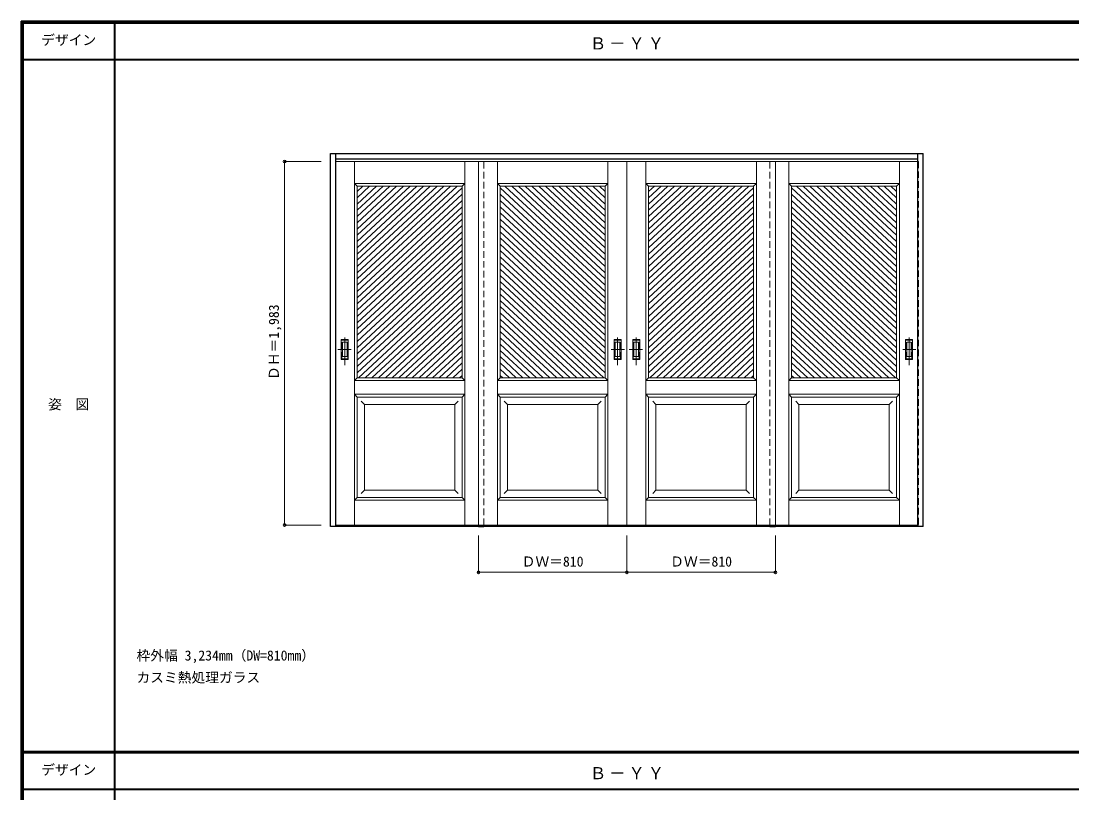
# Model space of a CAD drawing. Units: millimetres, scale not verified. Extents: x -6000 to 5700, y -4307 to 4175.
# Drawn here: x -6000 to -267, y -36 to 4175 of the extents above; entities that cross this region are included whole.
import ezdxf
from ezdxf.enums import TextEntityAlignment as Align

# ---------------------------------------------------------------- set-up
doc = ezdxf.new("R2010")
doc.units = ezdxf.units.MM
doc.header["$LTSCALE"] = 30
doc.header["$PDMODE"] = 32
doc.header["$PDSIZE"] = 15
doc.linetypes.add('CHAIN1', pattern=[8, 5, -1, 1, -1])
doc.linetypes.add('DASHED1', pattern=[1.8, 1.2, -0.6])
for name, color, linetype, lineweight in [('0-2_扉', 7, 'Continuous', 18), ('0-4_枠', 3, 'Continuous', 25), ('0-6_引手', 7, 'Continuous', 18), ('0-A_文字', 7, 'Continuous', 18), ('0-B_寸法', 7, 'Continuous', 9), ('0-C_ハッチ', 4, 'Continuous', 9), ('F-1_枠', 6, 'Continuous', 40), ('F-A_文字', 7, 'Continuous', 18)]:
    doc.layers.add(name, color=color, linetype=linetype, lineweight=lineweight)
doc.styles.add('ＭＳ ゴシック', font='')
doc.styles.get('ＭＳ ゴシック').set_extended_font_data('MS Gothic')

msp = doc.modelspace()

# ---------------------------------------------------------------- linework, layer by layer
at = {"layer": '0-2_扉', "color": 4, "linetype": 'DASHED1', "lineweight": 9}
for p, q in [((-4285, 3409), (-4285, 1426)), ((-4282, 3409), (-4285, 3409)), ((-3475, 1426), (-3475, 3409)), ((-1915, 1426), (-1915, 3409)), ((-1108, 3409), (-1105, 3409)), ((-1105, 3409), (-1105, 1426)), ((-4282, 1426), (-4285, 1426)), ((-1108, 1426), (-1105, 1426))]:
    msp.add_line(p, q, dxfattribs=at)
at = {"layer": '0-2_扉'}
for p, q in [((-4282, 3409), (-3475, 3409)), ((-4181.5, 1426), (-4181.5, 3409)), ((-3578.5, 1426), (-3578.5, 3409)), ((-2695, 3409), (-3505, 3409)), ((-3401.5, 1426), (-3401.5, 3409)), ((-2798.5, 1426), (-2798.5, 3409)), ((-2695, 3409), (-2695, 1426)), ((-2695, 3409), (-1885, 3409)), ((-2695, 3409), (-2695, 1426)), ((-2591.5, 1426), (-2591.5, 3409)), ((-1988.5, 1426), (-1988.5, 3409)), ((-1108, 3409), (-1915, 3409)), ((-1811.5, 1426), (-1811.5, 3409)), ((-1208.5, 1426), (-1208.5, 3409)), ((-4181.5, 3289), (-4166.5, 3274)), ((-4166.5, 2360.24), (-4166.5, 3274)), ((-4166.5, 3274), (-3593.5, 3274)), ((-3593.5, 2229), (-3593.5, 3274)), ((-3386.5, 2229), (-3386.5, 3274)), ((-2813.5, 3274), (-3386.5, 3274)), ((-2798.5, 3289), (-2813.5, 3274)), ((-2813.5, 2360.24), (-2813.5, 3274)), ((-2591.5, 3289), (-2576.5, 3274)), ((-2576.5, 2360.24), (-2576.5, 3274)), ((-2576.5, 3274), (-2003.5, 3274)), ((-2003.5, 2229), (-2003.5, 3274)), ((-1796.5, 2229), (-1796.5, 3274)), ((-1223.5, 3274), (-1796.5, 3274)), ((-1208.5, 3289), (-1223.5, 3274)), ((-1223.5, 2360.24), (-1223.5, 3274)), ((-4166.31, 3091), (-4166.5, 3091)), ((-2813.69, 3091), (-2813.5, 3091)), ((-2576.31, 3091), (-2576.5, 3091)), ((-1223.69, 3091), (-1223.5, 3091)), ((-4166.5, 2229), (-4166.5, 2371.05)), ((-2813.5, 2229), (-2813.5, 2371.05)), ((-2576.5, 2229), (-2576.5, 2371.05)), ((-1223.5, 2229), (-1223.5, 2371.05)), ((-4181.5, 2214), (-4166.5, 2229)), ((-4166.5, 2229), (-3977.5, 2229)), ((-3593.5, 2229), (-4121.5, 2229)), ((-3386.5, 2229), (-2858.5, 2229)), ((-2813.5, 2229), (-3002.5, 2229)), ((-2798.5, 2214), (-2813.5, 2229)), ((-2591.5, 2214), (-2576.5, 2229)), ((-2576.5, 2229), (-2387.5, 2229)), ((-2003.5, 2229), (-2531.5, 2229)), ((-1796.5, 2229), (-1268.5, 2229)), ((-1223.5, 2229), (-1412.5, 2229)), ((-1208.5, 2214), (-1223.5, 2229)), ((-4181.5, 2139), (-4166.5, 2124)), ((-4181.5, 2139), (-3578.5, 2139)), ((-4166.5, 1576), (-4166.5, 2124)), ((-3593.5, 1576), (-3593.5, 2124)), ((-2798.5, 2139), (-3401.5, 2139)), ((-3386.5, 1576), (-3386.5, 2124)), ((-2798.5, 2139), (-2813.5, 2124)), ((-2813.5, 1576), (-2813.5, 2124)), ((-2591.5, 2139), (-2576.5, 2124)), ((-2591.5, 2139), (-1988.5, 2139)), ((-2576.5, 1576), (-2576.5, 2124)), ((-2003.5, 1576), (-2003.5, 2124)), ((-1208.5, 2139), (-1811.5, 2139)), ((-1796.5, 1576), (-1796.5, 2124)), ((-1208.5, 2139), (-1223.5, 2124)), ((-1223.5, 1576), (-1223.5, 2124)), ((-4126.46, 2084), (-4144.14, 2101.68)), ((-3633.5, 2084), (-4126.5, 2084)), ((-4126.5, 1616), (-4126.5, 2084)), ((-3633.5, 2084), (-3615.82, 2101.68)), ((-3633.5, 2084), (-3633.5, 1616)), ((-3346.5, 2084), (-3364.18, 2101.68)), ((-3346.5, 2084), (-2853.5, 2084)), ((-3346.5, 2084), (-3346.5, 1616)), ((-2853.54, 2084), (-2835.86, 2101.68)), ((-2853.5, 1616), (-2853.5, 2084)), ((-2536.46, 2084), (-2554.14, 2101.68)), ((-2043.5, 2084), (-2536.5, 2084)), ((-2536.5, 1616), (-2536.5, 2084)), ((-2043.5, 2084), (-2025.82, 2101.68)), ((-2043.5, 2084), (-2043.5, 1616)), ((-1756.5, 2084), (-1774.18, 2101.68)), ((-1756.5, 2084), (-1263.5, 2084)), ((-1756.5, 2084), (-1756.5, 1616)), ((-1263.54, 2084), (-1245.86, 2101.68)), ((-1263.5, 1616), (-1263.5, 2084)), ((-4126.5, 1616), (-4144.18, 1598.32)), ((-4126.5, 1616), (-4126.5, 1617.43)), ((-3633.5, 1616), (-4126.5, 1616)), ((-3633.5, 1616), (-3615.82, 1598.32)), ((-3346.5, 1616), (-3364.18, 1598.32)), ((-3346.5, 1616), (-2853.5, 1616)), ((-2853.5, 1616), (-2853.5, 1617.43)), ((-2853.5, 1616), (-2835.82, 1598.32)), ((-2536.5, 1616), (-2554.18, 1598.32)), ((-2536.5, 1616), (-2536.5, 1617.43)), ((-2043.5, 1616), (-2536.5, 1616)), ((-2043.5, 1616), (-2025.82, 1598.32)), ((-1756.5, 1616), (-1774.18, 1598.32)), ((-1756.5, 1616), (-1263.5, 1616)), ((-1263.5, 1616), (-1263.5, 1617.43)), ((-1263.5, 1616), (-1245.82, 1598.32)), ((-4166.5, 1576), (-4181.5, 1561)), ((-4181.5, 1561), (-3578.5, 1561)), ((-2798.5, 1561), (-3401.5, 1561)), ((-2813.5, 1576), (-2798.5, 1561)), ((-2576.5, 1576), (-2591.5, 1561)), ((-2591.5, 1561), (-1988.5, 1561)), ((-1208.5, 1561), (-1811.5, 1561)), ((-1223.5, 1576), (-1208.5, 1561)), ((-4282, 1426), (-3475, 1426)), ((-1108, 1426), (-1915, 1426))]:
    msp.add_line(p, q, dxfattribs=at)
at = {"layer": '0-2_扉', "color": 3, "lineweight": 25}
for p, q in [((-3505, 1418), (-3475, 1418)), ((-1915, 1418), (-1885, 1418))]:
    msp.add_line(p, q, dxfattribs=at)
at = {"layer": '0-2_扉'}
for points in [[(-2695, 1426), (-3505, 1426), (-3505, 3409)], [(-2695, 1426), (-1885, 1426), (-1885, 3409)], [(-4181.5, 3289), (-3578.5, 3289), (-3593.5, 3274)], [(-2798.5, 3289), (-3401.5, 3289), (-3386.5, 3274)], [(-2591.5, 3289), (-1988.5, 3289), (-2003.5, 3274)], [(-1208.5, 3289), (-1811.5, 3289), (-1796.5, 3274)], [(-3593.5, 2229), (-3578.5, 2214), (-4181.5, 2214)], [(-3386.5, 2229), (-3401.5, 2214), (-2798.5, 2214)], [(-2003.5, 2229), (-1988.5, 2214), (-2591.5, 2214)], [(-1796.5, 2229), (-1811.5, 2214), (-1208.5, 2214)], [(-4166.5, 2124), (-3593.5, 2124), (-3578.5, 2139)], [(-2813.5, 2124), (-3386.5, 2124), (-3401.5, 2139)], [(-2576.5, 2124), (-2003.5, 2124), (-1988.5, 2139)], [(-1223.5, 2124), (-1796.5, 2124), (-1811.5, 2139)], [(-4166.5, 1576), (-3593.5, 1576), (-3578.5, 1561)], [(-2813.5, 1576), (-3386.5, 1576), (-3401.5, 1561)], [(-2576.5, 1576), (-2003.5, 1576), (-1988.5, 1561)], [(-1223.5, 1576), (-1796.5, 1576), (-1811.5, 1561)]]:
    msp.add_lwpolyline(points, dxfattribs=at)
at = {"layer": '0-4_枠'}
for p, q in [((-4312, 1418), (-4312, 3453)), ((-4312, 3453), (-1078, 3453)), ((-4282, 1418), (-4282, 3453)), ((-1108, 1418), (-1108, 3453)), ((-1078, 1418), (-1078, 3453)), ((-4282, 3423), (-1108, 3423)), ((-4282, 1418), (-4312, 1418)), ((-1108, 1421), (-4282, 1421)), ((-1108, 1418), (-4282, 1418)), ((-1078, 1418), (-1108, 1418))]:
    msp.add_line(p, q, dxfattribs=at)
at = {"layer": '0-6_引手', "linetype": 'CHAIN1'}
for p, q in [((-4234, 2298.27), (-4234, 2469.12)), ((-2746, 2298.27), (-2746, 2469.12)), ((-2644, 2298.27), (-2644, 2469.12)), ((-1156, 2298.27), (-1156, 2469.12)), ((-4272.07, 2383.5), (-4199.56, 2383.5)), ((-2707.93, 2383.5), (-2780.44, 2383.5)), ((-2682.07, 2383.5), (-2609.56, 2383.5)), ((-1117.93, 2383.5), (-1190.44, 2383.5))]:
    msp.add_line(p, q, dxfattribs=at)
at = {"layer": '0-6_引手'}
for p, q in [((-4253, 2438.5), (-4215, 2438.5)), ((-4253, 2328.5), (-4253, 2438.5)), ((-4246.5, 2422.5), (-4221.5, 2422.5)), ((-4246.5, 2344.5), (-4246.5, 2422.5)), ((-4221.5, 2344.5), (-4221.5, 2422.5)), ((-4215, 2328.5), (-4215, 2438.5)), ((-2727, 2438.5), (-2765, 2438.5)), ((-2765, 2328.5), (-2765, 2438.5)), ((-2733.5, 2422.5), (-2758.5, 2422.5)), ((-2758.5, 2344.5), (-2758.5, 2422.5)), ((-2733.5, 2344.5), (-2733.5, 2422.5)), ((-2727, 2328.5), (-2727, 2438.5)), ((-2663, 2438.5), (-2625, 2438.5)), ((-2663, 2328.5), (-2663, 2438.5)), ((-2656.5, 2422.5), (-2631.5, 2422.5)), ((-2656.5, 2344.5), (-2656.5, 2422.5)), ((-2631.5, 2344.5), (-2631.5, 2422.5)), ((-2625, 2328.5), (-2625, 2438.5)), ((-1137, 2438.5), (-1175, 2438.5)), ((-1175, 2328.5), (-1175, 2438.5)), ((-1143.5, 2422.5), (-1168.5, 2422.5)), ((-1168.5, 2344.5), (-1168.5, 2422.5)), ((-1143.5, 2344.5), (-1143.5, 2422.5)), ((-1137, 2328.5), (-1137, 2438.5)), ((-4253, 2328.5), (-4215, 2328.5)), ((-4246.5, 2344.5), (-4221.5, 2344.5)), ((-2727, 2328.5), (-2765, 2328.5)), ((-2733.5, 2344.5), (-2758.5, 2344.5)), ((-2663, 2328.5), (-2625, 2328.5)), ((-2656.5, 2344.5), (-2631.5, 2344.5)), ((-1137, 2328.5), (-1175, 2328.5)), ((-1143.5, 2344.5), (-1168.5, 2344.5))]:
    msp.add_line(p, q, dxfattribs=at)
at = {"layer": '0-6_引手', "linetype": 'DASHED1'}
for p, q in [((-4218, 2332.5), (-4218, 2434.5)), ((-2762, 2332.5), (-2762, 2434.5)), ((-2628, 2332.5), (-2628, 2434.5)), ((-1172, 2332.5), (-1172, 2434.5)), ((-4250, 2332.5), (-4218, 2332.5)), ((-2730, 2332.5), (-2762, 2332.5)), ((-2660, 2332.5), (-2628, 2332.5)), ((-1140, 2332.5), (-1172, 2332.5))]:
    msp.add_line(p, q, dxfattribs=at)
for points in [[(-4250, 2332.5), (-4250, 2434.5), (-4218, 2434.5)], [(-2730, 2332.5), (-2730, 2434.5), (-2762, 2434.5)], [(-2660, 2332.5), (-2660, 2434.5), (-2628, 2434.5)], [(-1140, 2332.5), (-1140, 2434.5), (-1172, 2434.5)]]:
    msp.add_lwpolyline(points, dxfattribs=at)
at = {"layer": '0-B_寸法', "color": 4}
for p, q in [((-4562, 3409), (-4362, 3409)), ((-4562, 3409), (-4562, 1426)), ((-4562, 1426), (-4362, 1426)), ((-3505, 1168), (-3505, 1368)), ((-2695, 1168), (-2695, 1368)), ((-1885, 1168), (-1885, 1368)), ((-3505, 1168), (-1885, 1168))]:
    msp.add_line(p, q, dxfattribs=at)
at = {"layer": '0-B_寸法'}
for p in [(-4562, 3409), (-4562, 1426), (-3505, 1168), (-2695, 1168), (-1885, 1168)]:
    msp.add_point(p, dxfattribs=at)
at = {"layer": '0-C_ハッチ'}
for p, q in [((-4098.36, 3274), (-4166.5, 3210.9)), ((-4061.56, 3274), (-4166.5, 3176.83)), ((-4024.76, 3274), (-4166.5, 3142.76)), ((-3987.97, 3274), (-4166.5, 3108.69)), ((-4135.15, 3274), (-4166.5, 3244.97)), ((-3951.17, 3274), (-4166.5, 3074.62)), ((-3914.37, 3274), (-4166.5, 3040.55)), ((-3877.58, 3274), (-4166.5, 3006.48)), ((-3840.78, 3274), (-4166.5, 2972.41)), ((-3803.98, 3274), (-4166.5, 2938.34)), ((-3767.19, 3274), (-4166.5, 2904.26)), ((-3730.39, 3274), (-4166.5, 2870.19)), ((-3693.59, 3274), (-4166.5, 2836.12)), ((-3656.79, 3274), (-4166.5, 2802.05)), ((-3620, 3274), (-4166.5, 2767.98)), ((-3360, 3274), (-2813.5, 2767.98)), ((-3323.21, 3274), (-2813.5, 2802.05)), ((-3286.41, 3274), (-2813.5, 2836.12)), ((-3249.61, 3274), (-2813.5, 2870.19)), ((-3212.82, 3274), (-2813.5, 2904.26)), ((-3176.02, 3274), (-2813.5, 2938.34)), ((-3139.22, 3274), (-2813.5, 2972.41)), ((-3102.43, 3274), (-2813.5, 3006.48)), ((-3065.63, 3274), (-2813.5, 3040.55)), ((-3028.83, 3274), (-2813.5, 3074.62)), ((-2992.03, 3274), (-2813.5, 3108.69)), ((-2955.24, 3274), (-2813.5, 3142.76)), ((-2918.44, 3274), (-2813.5, 3176.83)), ((-2881.64, 3274), (-2813.5, 3210.9)), ((-2844.85, 3274), (-2813.5, 3244.97)), ((-2508.36, 3274), (-2576.5, 3210.9)), ((-2471.56, 3274), (-2576.5, 3176.83)), ((-2434.76, 3274), (-2576.5, 3142.76)), ((-2397.97, 3274), (-2576.5, 3108.69)), ((-2545.15, 3274), (-2576.5, 3244.97)), ((-2361.17, 3274), (-2576.5, 3074.62)), ((-2324.37, 3274), (-2576.5, 3040.55)), ((-2287.58, 3274), (-2576.5, 3006.48)), ((-2250.78, 3274), (-2576.5, 2972.41)), ((-2213.98, 3274), (-2576.5, 2938.34)), ((-2177.19, 3274), (-2576.5, 2904.26)), ((-2140.39, 3274), (-2576.5, 2870.19)), ((-2103.59, 3274), (-2576.5, 2836.12)), ((-2066.79, 3274), (-2576.5, 2802.05)), ((-2030, 3274), (-2576.5, 2767.98)), ((-1770, 3274), (-1223.5, 2767.98)), ((-1733.21, 3274), (-1223.5, 2802.05)), ((-1696.41, 3274), (-1223.5, 2836.12)), ((-1659.61, 3274), (-1223.5, 2870.19)), ((-1622.82, 3274), (-1223.5, 2904.26)), ((-1586.02, 3274), (-1223.5, 2938.34)), ((-1549.22, 3274), (-1223.5, 2972.41)), ((-1512.43, 3274), (-1223.5, 3006.48)), ((-1475.63, 3274), (-1223.5, 3040.55)), ((-1438.83, 3274), (-1223.5, 3074.62)), ((-1402.03, 3274), (-1223.5, 3108.69)), ((-1365.24, 3274), (-1223.5, 3142.76)), ((-1328.44, 3274), (-1223.5, 3176.83)), ((-1291.64, 3274), (-1223.5, 3210.9)), ((-1254.85, 3274), (-1223.5, 3244.97)), ((-3593.5, 3264.46), (-4166.5, 2733.91)), ((-3593.5, 3230.39), (-4166.5, 2699.84)), ((-3386.5, 3264.46), (-2813.5, 2733.91)), ((-3386.5, 3230.39), (-2813.5, 2699.84)), ((-2003.5, 3264.46), (-2576.5, 2733.91)), ((-2003.5, 3230.39), (-2576.5, 2699.84)), ((-1796.5, 3264.46), (-1223.5, 2733.91)), ((-1796.5, 3230.39), (-1223.5, 2699.84)), ((-3593.5, 3196.32), (-4166.5, 2665.77)), ((-3593.5, 3162.25), (-4166.5, 2631.7)), ((-3386.5, 3196.32), (-2813.5, 2665.77)), ((-3386.5, 3162.25), (-2813.5, 2631.7)), ((-2003.5, 3196.32), (-2576.5, 2665.77)), ((-2003.5, 3162.25), (-2576.5, 2631.7)), ((-1796.5, 3196.32), (-1223.5, 2665.77)), ((-1796.5, 3162.25), (-1223.5, 2631.7)), ((-3593.5, 3128.18), (-4166.5, 2597.62)), ((-3386.5, 3128.18), (-2813.5, 2597.62)), ((-2003.5, 3128.18), (-2576.5, 2597.62)), ((-1796.5, 3128.18), (-1223.5, 2597.62)), ((-3593.5, 3094.11), (-4166.5, 2563.55)), ((-3593.5, 3060.04), (-4166.5, 2529.48)), ((-3386.5, 3094.11), (-2813.5, 2563.55)), ((-3386.5, 3060.04), (-2813.5, 2529.48)), ((-2003.5, 3094.11), (-2576.5, 2563.55)), ((-2003.5, 3060.04), (-2576.5, 2529.48)), ((-1796.5, 3094.11), (-1223.5, 2563.55)), ((-1796.5, 3060.04), (-1223.5, 2529.48)), ((-3593.5, 3025.97), (-4166.5, 2495.41)), ((-3593.5, 2991.9), (-4166.5, 2461.34)), ((-3386.5, 3025.97), (-2813.5, 2495.41)), ((-3386.5, 2991.9), (-2813.5, 2461.34)), ((-2003.5, 3025.97), (-2576.5, 2495.41)), ((-2003.5, 2991.9), (-2576.5, 2461.34)), ((-1796.5, 3025.97), (-1223.5, 2495.41)), ((-1796.5, 2991.9), (-1223.5, 2461.34)), ((-3593.5, 2957.82), (-4166.5, 2427.27)), ((-3386.5, 2957.82), (-2813.5, 2427.27)), ((-2003.5, 2957.82), (-2576.5, 2427.27)), ((-1796.5, 2957.82), (-1223.5, 2427.27)), ((-3593.5, 2923.75), (-4166.5, 2393.2)), ((-3593.5, 2889.68), (-4166.5, 2359.13)), ((-3386.5, 2923.75), (-2813.5, 2393.2)), ((-3386.5, 2889.68), (-2813.5, 2359.13)), ((-2003.5, 2923.75), (-2576.5, 2393.2)), ((-2003.5, 2889.68), (-2576.5, 2359.13)), ((-1796.5, 2923.75), (-1223.5, 2393.2)), ((-1796.5, 2889.68), (-1223.5, 2359.13)), ((-3593.5, 2855.61), (-4166.5, 2325.06)), ((-3593.5, 2821.54), (-4166.5, 2290.98)), ((-3386.5, 2855.61), (-2813.5, 2325.06)), ((-3386.5, 2821.54), (-2813.5, 2290.98)), ((-2003.5, 2855.61), (-2576.5, 2325.06)), ((-2003.5, 2821.54), (-2576.5, 2290.98)), ((-1796.5, 2855.61), (-1223.5, 2325.06)), ((-1796.5, 2821.54), (-1223.5, 2290.98)), ((-3593.5, 2787.47), (-4166.5, 2256.91)), ((-3593.5, 2753.4), (-4159.85, 2229)), ((-3386.5, 2787.47), (-2813.5, 2256.91)), ((-3386.5, 2753.4), (-2820.15, 2229)), ((-2003.5, 2787.47), (-2576.5, 2256.91)), ((-2003.5, 2753.4), (-2569.85, 2229)), ((-1796.5, 2787.47), (-1223.5, 2256.91)), ((-1796.5, 2753.4), (-1230.15, 2229)), ((-3593.5, 2719.33), (-4123.05, 2229)), ((-3386.5, 2719.33), (-2856.95, 2229)), ((-2003.5, 2719.33), (-2533.05, 2229)), ((-1796.5, 2719.33), (-1266.95, 2229)), ((-3593.5, 2685.26), (-4086.26, 2229)), ((-3593.5, 2651.19), (-4049.46, 2229)), ((-3386.5, 2685.26), (-2893.74, 2229)), ((-3386.5, 2651.19), (-2930.54, 2229)), ((-2003.5, 2685.26), (-2496.26, 2229)), ((-2003.5, 2651.19), (-2459.46, 2229)), ((-1796.5, 2685.26), (-1303.74, 2229)), ((-1796.5, 2651.19), (-1340.54, 2229)), ((-3593.5, 2617.11), (-4012.66, 2229)), ((-3593.5, 2583.04), (-3975.87, 2229)), ((-3386.5, 2617.11), (-2967.34, 2229)), ((-3386.5, 2583.04), (-3004.13, 2229)), ((-2003.5, 2617.11), (-2422.66, 2229)), ((-2003.5, 2583.04), (-2385.87, 2229)), ((-1796.5, 2617.11), (-1377.34, 2229)), ((-1796.5, 2583.04), (-1414.13, 2229)), ((-3593.5, 2548.97), (-3939.07, 2229)), ((-3386.5, 2548.97), (-3040.93, 2229)), ((-2003.5, 2548.97), (-2349.07, 2229)), ((-1796.5, 2548.97), (-1450.93, 2229)), ((-3593.5, 2514.9), (-3902.27, 2229)), ((-3593.5, 2480.83), (-3865.48, 2229)), ((-3386.5, 2514.9), (-3077.73, 2229)), ((-3386.5, 2480.83), (-3114.52, 2229)), ((-2003.5, 2514.9), (-2312.27, 2229)), ((-2003.5, 2480.83), (-2275.48, 2229)), ((-1796.5, 2514.9), (-1487.73, 2229)), ((-1796.5, 2480.83), (-1524.52, 2229)), ((-3593.5, 2446.76), (-3828.68, 2229)), ((-3593.5, 2412.69), (-3791.88, 2229)), ((-3386.5, 2446.76), (-3151.32, 2229)), ((-3386.5, 2412.69), (-3188.12, 2229)), ((-2003.5, 2446.76), (-2238.68, 2229)), ((-2003.5, 2412.69), (-2201.88, 2229)), ((-1796.5, 2446.76), (-1561.32, 2229)), ((-1796.5, 2412.69), (-1598.12, 2229)), ((-3593.5, 2378.62), (-3755.09, 2229)), ((-3386.5, 2378.62), (-3224.91, 2229)), ((-2003.5, 2378.62), (-2165.09, 2229)), ((-1796.5, 2378.62), (-1634.91, 2229)), ((-3593.5, 2344.55), (-3718.29, 2229)), ((-3593.5, 2310.47), (-3681.49, 2229)), ((-3386.5, 2344.55), (-3261.71, 2229)), ((-3386.5, 2310.47), (-3298.51, 2229)), ((-2003.5, 2344.55), (-2128.29, 2229)), ((-2003.5, 2310.47), (-2091.49, 2229)), ((-1796.5, 2344.55), (-1671.71, 2229)), ((-1796.5, 2310.47), (-1708.51, 2229)), ((-3593.5, 2276.4), (-3644.7, 2229)), ((-3593.5, 2242.33), (-3607.9, 2229)), ((-3386.5, 2276.4), (-3335.3, 2229)), ((-3386.5, 2242.33), (-3372.1, 2229)), ((-2003.5, 2276.4), (-2054.7, 2229)), ((-2003.5, 2242.33), (-2017.9, 2229)), ((-1796.5, 2276.4), (-1745.3, 2229)), ((-1796.5, 2242.33), (-1782.1, 2229))]:
    msp.add_line(p, q, dxfattribs=at)
at = {"layer": 'F-1_枠'}
for p, q in [((-6000, 4175), (5700, 4175)), ((-6000, 4175), (-6000, -4205)), ((-6000, 4170), (5700, 4170)), ((-6000, 4165), (5700, 4165)), ((-5995, 4175), (-5995, -4205)), ((-5990, 4175), (-5990, -4205)), ((-5490, 4175), (-5490, -3790)), ((-6000, 3965), (5700, 3965)), ((-6000, 190.5), (5700, 190.5)), ((-6000, 187.5), (5700, 187.5)), ((-6000, 184.5), (5700, 184.5)), ((-6000, -15.5), (5700, -15.5))]:
    msp.add_line(p, q, dxfattribs=at)

# ---------------------------------------------------------------- texts
at = {"layer": '0-A_文字', "style": 'ＭＳ ゴシック'}
for s, p in [('枠外幅 3,234mm（DW=810mm）', (-5370, 670.5)), ('カスミ熱処理ガラス', (-5370, 550.5))]:
    msp.add_text(s, height=54.99, dxfattribs=at).set_placement(p, align=Align.BOTTOM_LEFT)
at = {"layer": '0-A_文字', "char_height": 65.98, "attachment_point": 7, "style": 'ＭＳ ゴシック'}
for insert in [(-2897.5, 4020), (-2897.5, 39.5)]:
    msp.add_mtext('\\T1.17;Ｂ－ＹＹ', dxfattribs=dict(at, insert=insert))
at = {"layer": '0-B_寸法', "style": 'ＭＳ ゴシック'}
msp.add_text('ＤＨ＝1,983', height=54.99, rotation=90, dxfattribs=at).set_placement((-4577, 2217.25), align=Align.BOTTOM_LEFT)
for p in [(-3268.75, 1183), (-2458.75, 1183)]:
    msp.add_text('ＤＷ＝810', height=54.99, dxfattribs=at).set_placement(p, align=Align.BOTTOM_LEFT)
at = {"layer": 'F-A_文字', "style": 'ＭＳ ゴシック'}
for s, p in [('デザイン', (-5890, 4027.5)), ('姿\u3000図', (-5852.5, 2040.25)), ('デザイン', (-5890, 47))]:
    msp.add_text(s, height=54.99, dxfattribs=at).set_placement(p, align=Align.BOTTOM_LEFT)

doc.saveas('drawing.dxf')
